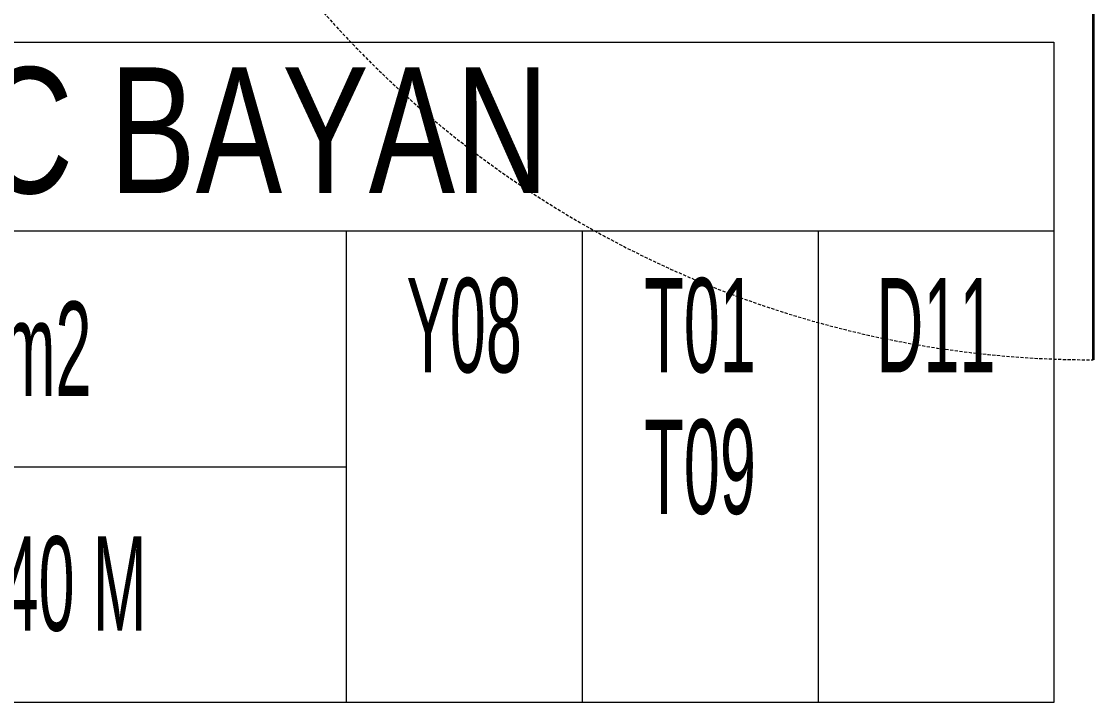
# Model space of a CAD drawing. Extents: x -1457 to 23780, y -2071 to 4205.
# Drawn here: x 10322.7 to 10408, y 2120.3 to 2174.4 of the extents above; entities that cross this region are included whole.
import ezdxf
from ezdxf.enums import TextEntityAlignment as Align

# ---------------------------------------------------------------- set-up
doc = ezdxf.new("R2010")
doc.units = 0
doc.header["$MEASUREMENT"] = 0
doc.linetypes.add('HIDDEN', pattern=[0.375, 0.25, -0.125])
doc.layers.add('21', color=9, linetype='Continuous', lineweight=9)
doc.layers.add('M-TEFRIS2-015', color=129, linetype='Continuous', lineweight=9)
doc.styles.add('Arial', font='arial.ttf', dxfattribs={"height": 2.5})
doc.styles.add('MuuM_TEXT-STANDART', font='ARIALN.TTF')

# ---------------------------------------------------------------- blocks, each defined once
blk = doc.blocks.new('0_roomno2-flat-2')
at = {"layer": '21'}
blk.add_lwpolyline([(96.875, -52.5), (0, -52.5), (0, 0), (96.875, 0)], close=True, dxfattribs=at)
for points in [[(0, -15), (96.875, -15)], [(40.625, -15), (40.625, -52.5)], [(59.375, -15), (59.375, -52.5)], [(78.125, -15), (78.125, -52.5)], [(0, -33.75), (40.625, -33.75)]]:
    blk.add_lwpolyline(points, dxfattribs=at)
at = {"layer": '21', "style": 'Arial'}
blk.add_attdef('ODANO', (0, 5.85), '', height=10, dxfattribs=at)
blk.add_attdef('MEKANADI', text='', height=10, dxfattribs=at).set_placement((1.75, -15), align=Align.BOTTOM_LEFT)
at = {"layer": '21', "style": 'MuuM_TEXT-STANDART', "width": 0.6}
for tag, p in [('YER01', (50, -22.5)), ('TAVAN01', (68.75, -22.5)), ('DUVAR01', (87.5, -22.5)), ('YER02', (50, -33.75)), ('TAVAN02', (68.75, -33.75)), ('DUVAR02', (87.5, -33.75)), ('YER03', (50, -45)), ('TAVAN03', (68.75, -45)), ('DUVAR03', (87.5, -45))]:
    blk.add_attdef(tag, text='', height=7.5, dxfattribs=at).set_placement(p, align=Align.MIDDLE_CENTER)
for tag, p in [('M2', (1.75, -24.375)), ('TEMIZTAVANYUKSEKLIGI', (9, -43.04))]:
    blk.add_attdef(tag, text='', height=7.5, dxfattribs=at).set_placement(p, align=Align.MIDDLE_LEFT)

msp = doc.modelspace()

# ---------------------------------------------------------------- linework, layer by layer
at = {"layer": 'M-TEFRIS2-015', "linetype": 'HIDDEN', "lineweight": 0, "const_width": 0.2}
msp.add_lwpolyline([(10407.9, 2229.13), (10407.9, 2147.53)], dxfattribs=at)
at = {"layer": 'M-TEFRIS2-015', "linetype": 'HIDDEN', "lineweight": 0}
msp.add_arc((10407.9, 2229.13), 81.6, 180.10532, 270, dxfattribs=at)

# ---------------------------------------------------------------- block references
ref = msp.add_blockref('0_roomno2-flat-2', (10307.894, 2172.783), dxfattribs=at)
ref.add_attrib('MEKANADI', 'WC BAYAN', dxfattribs={"layer": '21', "height": 10, "style": 'MuuM_TEXT-STANDART', "width": 0.9}).set_placement((10309.644, 2157.783), align=Align.BOTTOM_LEFT)
ref.add_attrib('M2', '####m2', dxfattribs={"layer": '21', "height": 7.5, "style": 'MuuM_TEXT-STANDART', "width": 0.6}).set_placement((10309.644, 2148.408), align=Align.MIDDLE_LEFT)
ref.add_attrib('TEMIZTAVANYUKSEKLIGI', '2.40 M', dxfattribs={"layer": '21', "height": 7.5, "style": 'MuuM_TEXT-STANDART', "width": 0.6}).set_placement((10316.894, 2129.743), align=Align.MIDDLE_LEFT)
ref.add_attrib('YER01', 'Y08', dxfattribs={"layer": '21', "height": 7.5, "style": 'MuuM_TEXT-STANDART', "width": 0.6}).set_placement((10357.894, 2150.283), align=Align.MIDDLE_CENTER)
ref.add_attrib('TAVAN01', 'T01', dxfattribs={"layer": '21', "height": 7.5, "style": 'MuuM_TEXT-STANDART', "width": 0.6}).set_placement((10376.644, 2150.283), align=Align.MIDDLE_CENTER)
ref.add_attrib('DUVAR01', 'D11', dxfattribs={"layer": '21', "height": 7.5, "style": 'MuuM_TEXT-STANDART', "width": 0.6}).set_placement((10395.394, 2150.283), align=Align.MIDDLE_CENTER)
ref.add_attrib('TAVAN02', 'T09', dxfattribs={"layer": '21', "height": 7.5, "style": 'MuuM_TEXT-STANDART', "width": 0.6}).set_placement((10376.644, 2139.033), align=Align.MIDDLE_CENTER)

doc.saveas('drawing.dxf')
